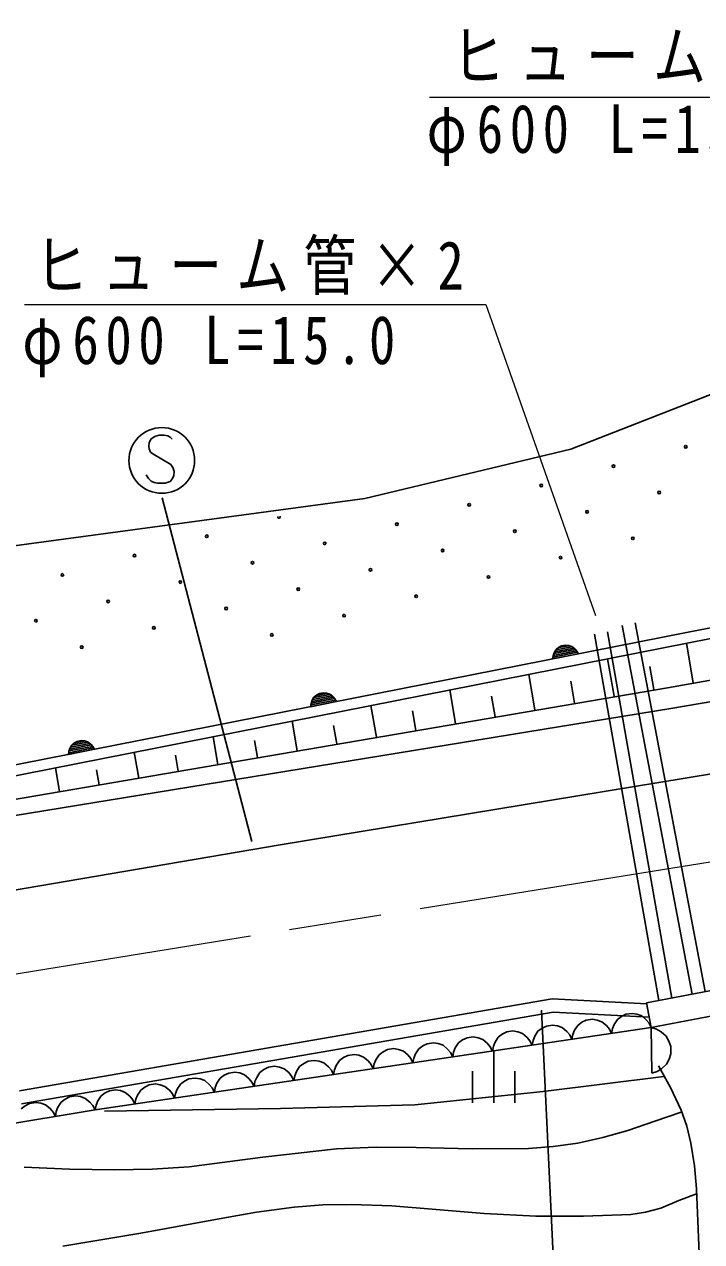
# Model space of a CAD drawing. Units: millimetres, scale not verified. Extents: x 40000 to 680000, y 20000 to 380000.
# Drawn here: x 490420 to 516054, y 293001 to 339055 of the extents above; entities that cross this region are included whole.
import ezdxf

# ---------------------------------------------------------------- set-up
doc = ezdxf.new("R2010")
doc.units = ezdxf.units.MM
doc.header["$LTSCALE"] = 1000
doc.linetypes.add('CHAIN', pattern=[18.5, 12, -1.5, 3.5, -1.5])
for name, color, linetype, lineweight in [('M-BGD', 7, 'Continuous', 25), ('M-BMK', 2, 'CHAIN', 13), ('M-STR-HTXT', 7, 'Continuous', 13)]:
    doc.layers.add(name, color=color, linetype=linetype, lineweight=lineweight)
doc.styles.add('ＭＳ ゴシック', font='')
doc.styles.get('ＭＳ ゴシック').set_extended_font_data('MS Gothic')

msp = doc.modelspace()

# ---------------------------------------------------------------- linework, layer by layer
at = {"layer": 'M-BGD'}
for p, q in [((511097, 322983), (517980, 325675)), ((495222, 323370), (495141, 323232)), ((495360, 323463), (495222, 323370)), ((495522, 323507), (495360, 323463)), ((495716, 323507), (495522, 323507)), ((495847, 323482), (495716, 323507)), ((495941, 323438), (495847, 323482)), ((496010, 323363), (495941, 323438)), ((495141, 323232), (495135, 323088)), ((495135, 323088), (495141, 322995)), ((495141, 322995), (495191, 322870)), ((495191, 322870), (495278, 322801)), ((503311, 321119), (511097, 322983)), ((495278, 322801), (495960, 322407)), ((495960, 322407), (496035, 322295)), ((495116, 321870), (495028, 322013)), ((496072, 321988), (496028, 321870)), ((496035, 322295), (496085, 322138)), ((496085, 322138), (496072, 321988)), ((495216, 321776), (495116, 321870)), ((495335, 321720), (495216, 321776)), ((495460, 321701), (495335, 321720)), ((495747, 321701), (495460, 321701)), ((495941, 321757), (495747, 321701)), ((496028, 321870), (495941, 321757)), ((481884, 318221), (503311, 321119)), ((495640, 321148), (499027, 308136)), ((515486, 316047), (535980, 320086)), ((536060, 319694), (515564, 315655)), ((513540, 316407), (516185, 302459)), ((514758, 313958), (529981, 316595)), ((478835, 308821), (515486, 316047)), ((511998, 315990), (514429, 302121)), ((512490, 316077), (514920, 302215)), ((513049, 316314), (515694, 302365)), ((515564, 315655), (478902, 308426)), ((510543, 315401), (510640, 315481)), ((510548, 315392), (511141, 315509)), ((510640, 315481), (510748, 315541)), ((511014, 315548), (510648, 315476)), ((510748, 315541), (510900, 315571)), ((510900, 315571), (511022, 315557)), ((511022, 315557), (511142, 315519)), ((511142, 315519), (511259, 315430)), ((530134, 315809), (514891, 313169)), ((515738, 314148), (515482, 315639)), ((511395, 315241), (510414, 315047)), ((510414, 315047), (510431, 315168)), ((510427, 315113), (511359, 315297)), ((510431, 315168), (510469, 315275)), ((511322, 315354), (510439, 315180)), ((510464, 315248), (511271, 315407)), ((510469, 315275), (510543, 315401)), ((511215, 315460), (510501, 315319)), ((511259, 315430), (511336, 315346)), ((511336, 315346), (511395, 315241)), ((512739, 313633), (512496, 315050)), ((514238, 313890), (514088, 314763)), ((509740, 313118), (509510, 314461)), ((511240, 313375), (511097, 314203)), ((479004, 307838), (514758, 313958)), ((502052, 313653), (501338, 313513)), ((501381, 313595), (501477, 313675)), ((501385, 313585), (501978, 313702)), ((501477, 313675), (501585, 313734)), ((501851, 313741), (501486, 313669)), ((501585, 313734), (501737, 313764)), ((501737, 313764), (501859, 313750)), ((501859, 313750), (501979, 313713)), ((501979, 313713), (502096, 313624)), ((506742, 312603), (506524, 313872)), ((508241, 312860), (508106, 313644)), ((514891, 313169), (461326, 304436)), ((502233, 313434), (501252, 313241)), ((501252, 313241), (501269, 313361)), ((501264, 313307), (502196, 313491)), ((501269, 313361), (501306, 313468)), ((502159, 313547), (501276, 313373)), ((501301, 313442), (502108, 313601)), ((501306, 313468), (501381, 313595)), ((502096, 313624), (502174, 313540)), ((502174, 313540), (502233, 313434)), ((503743, 312087), (503538, 313284)), ((505242, 312345), (505115, 313085)), ((500744, 311572), (500552, 312695)), ((502244, 311830), (502124, 312525)), ((492138, 311635), (492945, 311794)), ((492143, 311661), (492218, 311788)), ((492889, 311847), (492175, 311706)), ((492218, 311788), (492314, 311868)), ((492222, 311779), (492816, 311896)), ((492314, 311868), (492422, 311928)), ((492688, 311934), (492323, 311862)), ((492422, 311928), (492574, 311958)), ((492574, 311958), (492697, 311944)), ((492697, 311944), (492816, 311906)), ((492816, 311906), (492933, 311817)), ((492933, 311817), (493011, 311733)), ((497746, 311057), (497566, 312106)), ((499245, 311315), (499133, 311966)), ((493070, 311628), (492089, 311434)), ((492089, 311434), (492106, 311555)), ((492101, 311500), (493033, 311684)), ((492106, 311555), (492143, 311661)), ((492997, 311740), (492114, 311566)), ((493011, 311733), (493070, 311628)), ((494747, 310542), (494580, 311517)), ((496246, 310800), (496142, 311407)), ((491748, 310027), (491594, 310929)), ((493248, 310284), (493151, 310848)), ((500100, 308015), (516498, 310713)), ((478975, 304400), (500100, 308015)), ((490233, 298708), (510399, 302185)), ((510399, 302185), (513977, 301998)), ((516616, 302542), (513970, 302032)), ((510429, 301683), (490314, 298215)), ((509990, 301760), (511326, 274092)), ((514074, 301492), (510429, 301683)), ((513970, 302032), (514149, 301101)), ((511516, 301299), (511364, 301185)), ((511684, 301382), (511516, 301299)), ((511917, 301416), (511684, 301382)), ((512102, 301386), (511917, 301416)), ((512281, 301320), (512102, 301386)), ((512452, 301177), (512281, 301320)), ((512745, 301220), (512680, 301061)), ((512867, 301407), (512745, 301220)), ((513019, 301522), (512867, 301407)), ((513188, 301604), (513019, 301522)), ((513421, 301639), (513188, 301604)), ((513606, 301609), (513421, 301639)), ((513784, 301543), (513606, 301609)), ((513955, 301399), (513784, 301543)), ((514067, 301266), (513955, 301399)), ((514149, 301101), (514067, 301266)), ((514149, 301101), (516795, 301611)), ((493101, 297985), (514149, 301101)), ((507407, 300749), (507174, 300714)), ((507592, 300718), (507407, 300749)), ((508357, 300739), (508235, 300552)), ((508509, 300854), (508357, 300739)), ((508677, 300937), (508509, 300854)), ((508910, 300971), (508677, 300937)), ((509095, 300941), (508910, 300971)), ((509274, 300875), (509095, 300941)), ((509445, 300731), (509274, 300875)), ((509738, 300775), (509674, 300615)), ((509860, 300962), (509738, 300775)), ((510012, 301077), (509860, 300962)), ((510181, 301159), (510012, 301077)), ((510414, 301194), (510181, 301159)), ((510599, 301163), (510414, 301194)), ((510778, 301098), (510599, 301163)), ((510949, 300954), (510778, 301098)), ((511060, 300821), (510949, 300954)), ((511142, 300656), (511060, 300821)), ((511177, 300838), (511142, 300656)), ((511242, 300997), (511177, 300838)), ((511364, 301185), (511242, 300997)), ((512564, 301043), (512452, 301177)), ((512646, 300879), (512564, 301043)), ((512680, 301061), (512646, 300879)), ((514149, 301101), (514173, 299372)), ((514349, 301035), (514149, 301101)), ((514519, 300938), (514349, 301035)), ((514712, 300772), (514519, 300938)), ((514818, 300583), (514712, 300772)), ((504400, 300303), (504167, 300269)), ((504585, 300273), (504400, 300303)), ((505350, 300294), (505228, 300107)), ((505502, 300409), (505350, 300294)), ((505670, 300491), (505502, 300409)), ((505903, 300526), (505670, 300491)), ((506088, 300496), (505903, 300526)), ((506267, 300430), (506088, 300496)), ((506438, 300286), (506267, 300430)), ((506550, 300153), (506438, 300286)), ((506731, 300330), (506667, 300170)), ((506854, 300517), (506731, 300330)), ((507006, 300631), (506854, 300517)), ((507174, 300714), (507006, 300631)), ((507771, 300653), (507592, 300718)), ((507942, 300509), (507771, 300653)), ((508054, 300376), (507942, 300509)), ((508136, 300211), (508054, 300376)), ((508170, 300393), (508136, 300211)), ((508235, 300552), (508170, 300393)), ((509557, 300598), (509445, 300731)), ((509639, 300434), (509557, 300598)), ((509674, 300615), (509639, 300434)), ((514886, 300381), (514818, 300583)), ((514890, 300112), (514886, 300381)), ((501160, 299824), (500992, 299741)), ((501393, 299858), (501160, 299824)), ((501578, 299828), (501393, 299858)), ((501757, 299762), (501578, 299828)), ((502343, 299849), (502221, 299662)), ((502495, 299964), (502343, 299849)), ((502663, 300046), (502495, 299964)), ((502897, 300081), (502663, 300046)), ((503082, 300051), (502897, 300081)), ((503260, 299985), (503082, 300051)), ((503431, 299841), (503260, 299985)), ((503543, 299708), (503431, 299841)), ((503725, 299885), (503660, 299725)), ((503847, 300072), (503725, 299885)), ((503999, 300186), (503847, 300072)), ((504167, 300269), (503999, 300186)), ((504764, 300207), (504585, 300273)), ((504935, 300064), (504764, 300207)), ((505047, 299931), (504935, 300064)), ((505129, 299766), (505047, 299931)), ((505163, 299948), (505129, 299766)), ((505228, 300107), (505163, 299948)), ((506632, 299989), (506550, 300153)), ((506667, 300170), (506632, 299989)), ((508186, 300247), (508186, 298247)), ((514726, 299717), (514827, 299908)), ((514827, 299908), (514890, 300112)), ((498153, 299379), (497985, 299296)), ((498386, 299413), (498153, 299379)), ((498571, 299383), (498386, 299413)), ((498750, 299317), (498571, 299383)), ((499336, 299404), (499214, 299217)), ((499488, 299519), (499336, 299404)), ((499657, 299601), (499488, 299519)), ((499890, 299636), (499657, 299601)), ((500075, 299605), (499890, 299636)), ((500253, 299540), (500075, 299605)), ((500424, 299396), (500253, 299540)), ((500536, 299263), (500424, 299396)), ((500718, 299439), (500653, 299280)), ((500840, 299626), (500718, 299439)), ((500992, 299741), (500840, 299626)), ((501928, 299619), (501757, 299762)), ((502040, 299485), (501928, 299619)), ((502122, 299321), (502040, 299485)), ((502156, 299503), (502122, 299321)), ((502221, 299662), (502156, 299503)), ((503625, 299543), (503543, 299708)), ((503660, 299725), (503625, 299543)), ((507386, 299452), (507386, 298252)), ((508986, 299452), (508986, 298252)), ((514173, 299372), (514371, 299439)), ((514371, 299439), (514538, 299545)), ((514423, 299657), (514876, 298829)), ((514538, 299545), (514726, 299717)), ((495146, 298933), (494978, 298851)), ((495379, 298968), (495146, 298933)), ((495564, 298938), (495379, 298968)), ((495743, 298872), (495564, 298938)), ((496329, 298959), (496207, 298772)), ((496481, 299073), (496329, 298959)), ((496650, 299156), (496481, 299073)), ((496883, 299190), (496650, 299156)), ((497068, 299160), (496883, 299190)), ((497246, 299095), (497068, 299160)), ((497418, 298951), (497246, 299095)), ((497529, 298818), (497418, 298951)), ((497711, 298994), (497646, 298835)), ((497833, 299181), (497711, 298994)), ((497985, 299296), (497833, 299181)), ((498921, 299173), (498750, 299317)), ((499033, 299040), (498921, 299173)), ((499115, 298876), (499033, 299040)), ((499149, 299057), (499115, 298876)), ((499214, 299217), (499149, 299057)), ((500618, 299098), (500536, 299263)), ((500653, 299280), (500618, 299098)), ((510051, 298687), (514620, 299247)), ((492127, 298476), (491959, 298390)), ((492361, 298514), (492127, 298476)), ((492547, 298487), (492361, 298514)), ((492728, 298423), (492547, 298487)), ((493322, 298514), (493200, 298327)), ((493475, 298628), (493322, 298514)), ((493643, 298711), (493475, 298628)), ((493876, 298745), (493643, 298711)), ((494061, 298715), (493876, 298745)), ((494240, 298649), (494061, 298715)), ((494411, 298506), (494240, 298649)), ((494523, 298372), (494411, 298506)), ((494704, 298549), (494639, 298390)), ((494826, 298736), (494704, 298549)), ((494978, 298851), (494826, 298736)), ((495914, 298728), (495743, 298872)), ((496026, 298595), (495914, 298728)), ((496108, 298431), (496026, 298595)), ((496143, 298612), (496108, 298431)), ((496207, 298772), (496143, 298612)), ((497611, 298653), (497529, 298818)), ((497646, 298835), (497611, 298653)), ((505202, 298174), (510051, 298687)), ((514876, 298829), (515274, 297979)), ((465976, 293549), (493101, 297985)), ((490453, 298144), (490302, 298027)), ((490620, 298229), (490453, 298144)), ((490854, 298268), (490620, 298229)), ((491040, 298240), (490854, 298268)), ((491221, 298177), (491040, 298240)), ((491395, 298035), (491221, 298177)), ((491509, 297903), (491395, 298035)), ((491689, 298083), (491626, 297922)), ((491809, 298273), (491689, 298083)), ((491959, 298390), (491809, 298273)), ((492902, 298282), (492728, 298423)), ((493016, 298149), (492902, 298282)), ((493101, 297985), (493016, 298149)), ((493136, 298167), (493101, 297985)), ((493200, 298327), (493136, 298167)), ((493452, 297941), (500120, 298034)), ((494605, 298208), (494523, 298372)), ((494639, 298390), (494605, 298208)), ((500120, 298034), (505202, 298174)), ((515274, 297979), (515487, 297367)), ((491594, 297739), (491509, 297903)), ((491626, 297922), (491594, 297739)), ((513264, 297207), (514276, 297558)), ((514276, 297558), (515285, 297901)), ((512319, 296939), (513264, 297207)), ((515487, 297367), (515647, 296726)), ((509503, 296519), (510436, 296595)), ((510436, 296595), (511362, 296731)), ((511362, 296731), (512319, 296939)), ((515647, 296726), (515785, 295865)), ((496657, 295833), (499442, 296203)), ((499442, 296203), (502228, 296512)), ((502228, 296512), (503733, 296570)), ((503733, 296570), (505244, 296568)), ((505244, 296568), (507371, 296514)), ((507371, 296514), (509503, 296519)), ((490418, 295824), (492129, 295742)), ((492129, 295742), (493842, 295719)), ((493842, 295719), (495252, 295746)), ((495252, 295746), (496657, 295833)), ((515785, 295865), (515864, 295000)), ((515193, 294562), (515862, 294805)), ((515864, 295000), (515996, 291606)), ((499210, 294120), (500636, 294312)), ((500636, 294312), (501718, 294391)), ((501718, 294391), (502802, 294410)), ((502802, 294410), (504328, 294353)), ((504328, 294353), (505858, 294236)), ((514512, 294267), (515193, 294562)), ((494833, 293321), (497799, 293869)), ((497799, 293869), (499210, 294120)), ((505858, 294236), (507818, 294068)), ((507818, 294068), (509774, 293962)), ((509774, 293962), (511579, 293967)), ((511579, 293967), (513370, 294033)), ((513370, 294033), (513933, 294118)), ((513933, 294118), (514512, 294267)), ((491876, 292834), (494833, 293321))]:
    msp.add_line(p, q, dxfattribs=at)
for centre, radius in [((495622, 322557), 1244), ((515450, 323072), 49.8), ((512718, 322341), 49.8), ((509985, 321610), 49.8), ((514449, 321341), 49.8), ((507253, 320879), 49.8), ((511717, 320610), 49.8), ((504521, 320148), 49.8), ((497324, 319687), 49.8), ((508985, 319879), 49.8), ((513449, 319609), 49.8), ((501788, 319418), 49.8), ((506252, 319148), 49.8), ((494592, 318956), 49.8), ((499056, 318687), 49.8), ((510716, 318878), 49.8), ((491860, 318225), 49.8), ((503520, 318417), 49.8), ((496323, 317956), 49.8), ((507984, 318147), 49.8), ((500788, 317686), 49.8), ((505251, 317416), 49.8), ((493591, 317225), 49.8), ((498055, 316955), 49.8), ((490859, 316494), 49.8), ((502519, 316685), 49.8), ((495323, 316224), 49.8), ((499787, 315954), 49.8), ((492590, 315493), 49.8)]:
    msp.add_circle(centre, radius, dxfattribs=at)
msp.add_arc((500057, 320418), 49.8, 162.8561, 32.7744, dxfattribs=at)
at = {"layer": 'M-BMK'}
msp.add_line((468867, 299715), (530388, 309634), dxfattribs=at)
at = {"layer": 'M-STR-HTXT'}
for p, q in [((505750, 336299), (523218, 336299)), ((490421, 328456), (507889, 328456)), ((507889, 328456), (512039, 316692))]:
    msp.add_line(p, q, dxfattribs=at)

# ---------------------------------------------------------------- texts
at = {"layer": 'M-STR-HTXT', "char_height": 1833, "attachment_point": 7, "style": 'ＭＳ ゴシック'}
for s, insert in [('\\T1.27;\\W0.8;ヒューム管×2', (506595, 336740)), ('\\T1.25;\\W0.8;φ600\\~L=15.0', (505647, 333694)), ('\\T1.27;\\W0.8;ヒューム管×2', (490819, 328819)), ('\\T1.25;\\W0.8;φ600\\~L=15.0', (490345, 325704))]:
    msp.add_mtext(s, dxfattribs=dict(at, insert=insert))

doc.saveas('drawing.dxf')
